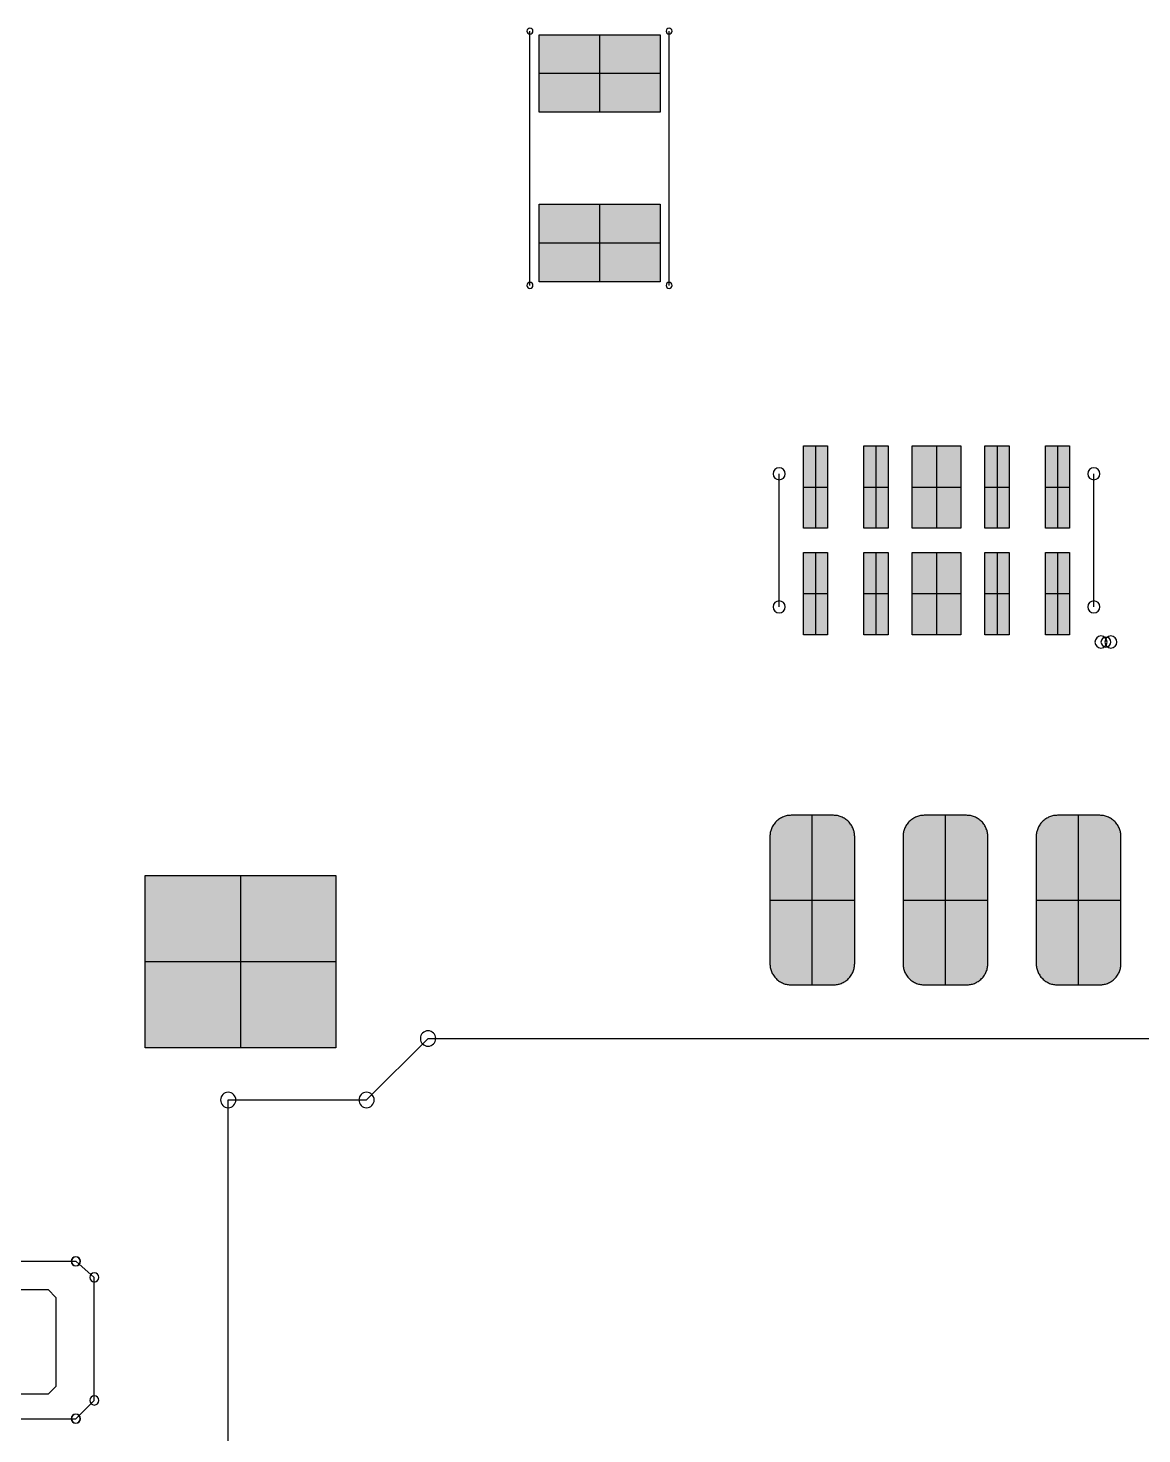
# Model space of a CAD drawing. Header units: millimetres. Extents: x -0.1 to 90.1, y -0.1 to 60.1.
# Drawn here: x 29.62 to 38.82, y 11.09 to 22.7 of the extents above; entities that cross this region are included whole.
import ezdxf

# ---------------------------------------------------------------- set-up
doc = ezdxf.new("R2010")
doc.units = ezdxf.units.MM
doc.layers.get('0').update_dxf_attribs({"color": 18, "true_color": 0x000000})
doc.layers.add('Bottom Overlay', color=54, linetype='Continuous', true_color=0x999900)
doc.layers.add('Bottom Paste', color=16, linetype='Continuous', true_color=0x7f0000)

# ---------------------------------------------------------------- blocks, each defined once
blk = doc.blocks.new('SD_CARD_TF_B_411')
at = {"layer": 'Bottom Paste', "true_color": 0x7f0000}
for points in [[(0.175, -0.7), (0.181, -0.7), (0.187, -0.7), (0.193, -0.699), (0.199, -0.698), (0.205, -0.697), (0.211, -0.696), (0.216, -0.695), (0.222, -0.694), (0.228, -0.692), (0.234, -0.69), (0.239, -0.688), (0.245, -0.686), (0.25, -0.683), (0.256, -0.68), (0.261, -0.678), (0.266, -0.675), (0.271, -0.671), (0.276, -0.668), (0.281, -0.664), (0.285, -0.661), (0.29, -0.657), (0.294, -0.653), (0.299, -0.649), (0.303, -0.644), (0.307, -0.64), (0.311, -0.635), (0.314, -0.631), (0.318, -0.626), (0.321, -0.621), (0.325, -0.616), (0.328, -0.611), (0.33, -0.606), (0.333, -0.6), (0.336, -0.595), (0.338, -0.589), (0.34, -0.584), (0.342, -0.578), (0.344, -0.572), (0.345, -0.566), (0.346, -0.561), (0.347, -0.555), (0.348, -0.549), (0.349, -0.543), (0.35, -0.537), (0.35, -0.531), (0.35, -0.525), (0.35, 0.525), (0.35, 0.531), (0.35, 0.537), (0.349, 0.543), (0.348, 0.549), (0.347, 0.555), (0.346, 0.561), (0.345, 0.566), (0.344, 0.572), (0.342, 0.578), (0.34, 0.584), (0.338, 0.589), (0.336, 0.595), (0.333, 0.6), (0.33, 0.606), (0.328, 0.611), (0.325, 0.616), (0.321, 0.621), (0.318, 0.626), (0.314, 0.631), (0.311, 0.635), (0.307, 0.64), (0.303, 0.644), (0.299, 0.649), (0.294, 0.653), (0.29, 0.657), (0.285, 0.661), (0.281, 0.664), (0.276, 0.668), (0.271, 0.671), (0.266, 0.675), (0.261, 0.678), (0.256, 0.68), (0.25, 0.683), (0.245, 0.686), (0.239, 0.688), (0.234, 0.69), (0.228, 0.692), (0.222, 0.694), (0.216, 0.695), (0.211, 0.696), (0.205, 0.697), (0.199, 0.698), (0.193, 0.699), (0.187, 0.7), (0.181, 0.7), (0.175, 0.7), (-0.175, 0.7), (-0.181, 0.7), (-0.187, 0.7), (-0.193, 0.699), (-0.199, 0.698), (-0.205, 0.697), (-0.211, 0.696), (-0.216, 0.695), (-0.222, 0.694), (-0.228, 0.692), (-0.234, 0.69), (-0.239, 0.688), (-0.245, 0.686), (-0.25, 0.683), (-0.256, 0.68), (-0.261, 0.678), (-0.266, 0.675), (-0.271, 0.671), (-0.276, 0.668), (-0.281, 0.664), (-0.285, 0.661), (-0.29, 0.657), (-0.294, 0.653), (-0.299, 0.649), (-0.303, 0.644), (-0.307, 0.64), (-0.311, 0.635), (-0.314, 0.631), (-0.318, 0.626), (-0.321, 0.621), (-0.325, 0.616), (-0.328, 0.611), (-0.33, 0.606), (-0.333, 0.6), (-0.336, 0.595), (-0.338, 0.589), (-0.34, 0.584), (-0.342, 0.578), (-0.344, 0.572), (-0.345, 0.566), (-0.346, 0.561), (-0.347, 0.555), (-0.348, 0.549), (-0.349, 0.543), (-0.35, 0.537), (-0.35, 0.531), (-0.35, 0.525), (-0.35, -0.525), (-0.35, -0.531), (-0.35, -0.537), (-0.349, -0.543), (-0.348, -0.549), (-0.347, -0.555), (-0.346, -0.561), (-0.345, -0.566), (-0.344, -0.572), (-0.342, -0.578), (-0.34, -0.584), (-0.338, -0.589), (-0.336, -0.595), (-0.333, -0.6), (-0.33, -0.606), (-0.328, -0.611), (-0.325, -0.616), (-0.321, -0.621), (-0.318, -0.626), (-0.314, -0.631), (-0.311, -0.635), (-0.307, -0.64), (-0.303, -0.644), (-0.299, -0.649), (-0.294, -0.653), (-0.29, -0.657), (-0.285, -0.661), (-0.281, -0.664), (-0.276, -0.668), (-0.271, -0.671), (-0.266, -0.675), (-0.261, -0.678), (-0.256, -0.68), (-0.25, -0.683), (-0.245, -0.686), (-0.239, -0.688), (-0.234, -0.69), (-0.228, -0.692), (-0.222, -0.694), (-0.216, -0.695), (-0.211, -0.696), (-0.205, -0.697), (-0.199, -0.698), (-0.193, -0.699), (-0.187, -0.7), (-0.181, -0.7), (-0.175, -0.7)], [(1.275, -0.7), (1.281, -0.7), (1.287, -0.7), (1.293, -0.699), (1.299, -0.698), (1.305, -0.697), (1.311, -0.696), (1.316, -0.695), (1.322, -0.694), (1.328, -0.692), (1.334, -0.69), (1.339, -0.688), (1.345, -0.686), (1.35, -0.683), (1.356, -0.68), (1.361, -0.678), (1.366, -0.675), (1.371, -0.671), (1.376, -0.668), (1.381, -0.664), (1.385, -0.661), (1.39, -0.657), (1.394, -0.653), (1.399, -0.649), (1.403, -0.644), (1.407, -0.64), (1.411, -0.635), (1.414, -0.631), (1.418, -0.626), (1.421, -0.621), (1.425, -0.616), (1.428, -0.611), (1.43, -0.606), (1.433, -0.6), (1.436, -0.595), (1.438, -0.589), (1.44, -0.584), (1.442, -0.578), (1.444, -0.572), (1.445, -0.566), (1.446, -0.561), (1.447, -0.555), (1.448, -0.549), (1.449, -0.543), (1.45, -0.537), (1.45, -0.531), (1.45, -0.525), (1.45, 0.525), (1.45, 0.531), (1.45, 0.537), (1.449, 0.543), (1.448, 0.549), (1.447, 0.555), (1.446, 0.561), (1.445, 0.566), (1.444, 0.572), (1.442, 0.578), (1.44, 0.584), (1.438, 0.589), (1.436, 0.595), (1.433, 0.6), (1.43, 0.606), (1.428, 0.611), (1.425, 0.616), (1.421, 0.621), (1.418, 0.626), (1.414, 0.631), (1.411, 0.635), (1.407, 0.64), (1.403, 0.644), (1.399, 0.649), (1.394, 0.653), (1.39, 0.657), (1.385, 0.661), (1.381, 0.664), (1.376, 0.668), (1.371, 0.671), (1.366, 0.675), (1.361, 0.678), (1.356, 0.68), (1.35, 0.683), (1.345, 0.686), (1.339, 0.688), (1.334, 0.69), (1.328, 0.692), (1.322, 0.694), (1.316, 0.695), (1.311, 0.696), (1.305, 0.697), (1.299, 0.698), (1.293, 0.699), (1.287, 0.7), (1.281, 0.7), (1.275, 0.7), (0.925, 0.7), (0.919, 0.7), (0.913, 0.7), (0.907, 0.699), (0.901, 0.698), (0.895, 0.697), (0.889, 0.696), (0.884, 0.695), (0.878, 0.694), (0.872, 0.692), (0.866, 0.69), (0.861, 0.688), (0.855, 0.686), (0.85, 0.683), (0.845, 0.68), (0.839, 0.678), (0.834, 0.675), (0.829, 0.671), (0.824, 0.668), (0.819, 0.664), (0.815, 0.661), (0.81, 0.657), (0.806, 0.653), (0.801, 0.649), (0.797, 0.644), (0.793, 0.64), (0.789, 0.635), (0.786, 0.631), (0.782, 0.626), (0.779, 0.621), (0.775, 0.616), (0.772, 0.611), (0.77, 0.606), (0.767, 0.6), (0.765, 0.595), (0.762, 0.589), (0.76, 0.584), (0.758, 0.578), (0.757, 0.572), (0.755, 0.566), (0.754, 0.561), (0.753, 0.555), (0.752, 0.549), (0.751, 0.543), (0.75, 0.537), (0.75, 0.531), (0.75, 0.525), (0.75, -0.525), (0.75, -0.531), (0.75, -0.537), (0.751, -0.543), (0.752, -0.549), (0.753, -0.555), (0.754, -0.561), (0.755, -0.566), (0.757, -0.572), (0.758, -0.578), (0.76, -0.584), (0.762, -0.589), (0.765, -0.595), (0.767, -0.6), (0.77, -0.606), (0.772, -0.611), (0.775, -0.616), (0.779, -0.621), (0.782, -0.626), (0.786, -0.631), (0.789, -0.635), (0.793, -0.64), (0.797, -0.644), (0.801, -0.649), (0.806, -0.653), (0.81, -0.657), (0.815, -0.661), (0.819, -0.664), (0.824, -0.668), (0.829, -0.671), (0.834, -0.675), (0.839, -0.678), (0.845, -0.68), (0.85, -0.683), (0.855, -0.686), (0.861, -0.688), (0.866, -0.69), (0.872, -0.692), (0.878, -0.694), (0.884, -0.695), (0.889, -0.696), (0.895, -0.697), (0.901, -0.698), (0.907, -0.699), (0.913, -0.7), (0.919, -0.7), (0.925, -0.7)], [(2.375, -0.7), (2.381, -0.7), (2.387, -0.7), (2.393, -0.699), (2.399, -0.698), (2.405, -0.697), (2.411, -0.696), (2.416, -0.695), (2.422, -0.694), (2.428, -0.692), (2.434, -0.69), (2.439, -0.688), (2.445, -0.686), (2.45, -0.683), (2.456, -0.68), (2.461, -0.678), (2.466, -0.675), (2.471, -0.671), (2.476, -0.668), (2.481, -0.664), (2.485, -0.661), (2.49, -0.657), (2.494, -0.653), (2.499, -0.649), (2.503, -0.644), (2.507, -0.64), (2.511, -0.635), (2.514, -0.631), (2.518, -0.626), (2.521, -0.621), (2.525, -0.616), (2.528, -0.611), (2.53, -0.606), (2.533, -0.6), (2.536, -0.595), (2.538, -0.589), (2.54, -0.584), (2.542, -0.578), (2.544, -0.572), (2.545, -0.566), (2.546, -0.561), (2.547, -0.555), (2.548, -0.549), (2.549, -0.543), (2.55, -0.537), (2.55, -0.531), (2.55, -0.525), (2.55, 0.525), (2.55, 0.531), (2.55, 0.537), (2.549, 0.543), (2.548, 0.549), (2.547, 0.555), (2.546, 0.561), (2.545, 0.566), (2.544, 0.572), (2.542, 0.578), (2.54, 0.584), (2.538, 0.589), (2.536, 0.595), (2.533, 0.6), (2.53, 0.606), (2.528, 0.611), (2.525, 0.616), (2.521, 0.621), (2.518, 0.626), (2.514, 0.631), (2.511, 0.635), (2.507, 0.64), (2.503, 0.644), (2.499, 0.649), (2.494, 0.653), (2.49, 0.657), (2.485, 0.661), (2.481, 0.664), (2.476, 0.668), (2.471, 0.671), (2.466, 0.675), (2.461, 0.678), (2.456, 0.68), (2.45, 0.683), (2.445, 0.686), (2.439, 0.688), (2.434, 0.69), (2.428, 0.692), (2.422, 0.694), (2.416, 0.695), (2.411, 0.696), (2.405, 0.697), (2.399, 0.698), (2.393, 0.699), (2.387, 0.7), (2.381, 0.7), (2.375, 0.7), (2.025, 0.7), (2.019, 0.7), (2.013, 0.7), (2.007, 0.699), (2.001, 0.698), (1.995, 0.697), (1.989, 0.696), (1.984, 0.695), (1.978, 0.694), (1.972, 0.692), (1.966, 0.69), (1.961, 0.688), (1.955, 0.686), (1.95, 0.683), (1.944, 0.68), (1.939, 0.678), (1.934, 0.675), (1.929, 0.671), (1.924, 0.668), (1.919, 0.664), (1.915, 0.661), (1.91, 0.657), (1.906, 0.653), (1.901, 0.649), (1.897, 0.644), (1.893, 0.64), (1.889, 0.635), (1.886, 0.631), (1.882, 0.626), (1.879, 0.621), (1.875, 0.616), (1.872, 0.611), (1.87, 0.606), (1.867, 0.6), (1.864, 0.595), (1.862, 0.589), (1.86, 0.584), (1.858, 0.578), (1.856, 0.572), (1.855, 0.566), (1.854, 0.561), (1.853, 0.555), (1.852, 0.549), (1.851, 0.543), (1.85, 0.537), (1.85, 0.531), (1.85, 0.525), (1.85, -0.525), (1.85, -0.531), (1.85, -0.537), (1.851, -0.543), (1.852, -0.549), (1.853, -0.555), (1.854, -0.561), (1.855, -0.566), (1.856, -0.572), (1.858, -0.578), (1.86, -0.584), (1.862, -0.589), (1.864, -0.595), (1.867, -0.6), (1.87, -0.606), (1.872, -0.611), (1.875, -0.616), (1.879, -0.621), (1.882, -0.626), (1.886, -0.631), (1.889, -0.635), (1.893, -0.64), (1.897, -0.644), (1.901, -0.649), (1.906, -0.653), (1.91, -0.657), (1.915, -0.661), (1.919, -0.664), (1.924, -0.668), (1.929, -0.671), (1.934, -0.675), (1.939, -0.678), (1.944, -0.68), (1.95, -0.683), (1.955, -0.686), (1.961, -0.688), (1.966, -0.69), (1.972, -0.692), (1.978, -0.694), (1.984, -0.695), (1.989, -0.696), (1.995, -0.697), (2.001, -0.698), (2.007, -0.699), (2.013, -0.7), (2.019, -0.7), (2.025, -0.7)], [(-3.937, -1.219), (-5.512, -1.219), (-5.512, 0.203), (-3.937, 0.203)]]:
    blk.add_hatch(color=16, dxfattribs=at).paths.add_polyline_path(points, flags=0)
at = {"layer": 'Bottom Overlay'}
for points in [[(-3.683, -1.651), (-3.175, -1.143)], [(-3.175, -1.143), (9.144, -1.143)], [(-4.826, -1.651), (-3.683, -1.651)], [(-4.826, -14.503), (-4.826, -1.651)]]:
    blk.add_lwpolyline(points, dxfattribs=at)
for centre, start, end in [((-3.175, -1.143), 0, 180), ((-3.175, -1.143), 0, 180), ((-3.175, -1.143), 180, 0), ((-3.175, -1.143), 180, 0), ((-4.826, -1.651), 0, 180), ((-4.826, -1.651), 0, 180), ((-3.683, -1.651), 0, 180), ((-3.683, -1.651), 0, 180), ((-4.826, -1.651), 180, 0), ((-4.826, -1.651), 180, 0), ((-3.683, -1.651), 180, 0), ((-3.683, -1.651), 180, 0)]:
    blk.add_arc(centre, 0.0635, start, end, dxfattribs=at)
at = {"layer": 'Bottom Paste', "color": 16, "true_color": 0x7f0000}
for p, q in [((0, -0.7), (0, 0.7)), ((1.1, -0.7), (1.1, 0.7)), ((2.2, -0.7), (2.2, 0.7)), ((-4.724, 0.203), (-4.724, -1.219)), ((-0.35, 0), (0.35, 0)), ((0.75, 0), (1.45, 0)), ((1.85, 0), (2.55, 0)), ((-5.512, -0.508), (-3.937, -0.508))]:
    blk.add_line(p, q, dxfattribs=at)
for points in [[(-0.175, 0.7), (-0.35, 0.7), (-0.35, 0.525)], [(0.35, 0.525), (0.35, 0.7), (0.175, 0.7)], [(0.925, 0.7), (0.75, 0.7), (0.75, 0.525)], [(1.45, 0.525), (1.45, 0.7), (1.275, 0.7)], [(2.025, 0.7), (1.85, 0.7), (1.85, 0.525)], [(2.55, 0.525), (2.55, 0.7), (2.375, 0.7)], [(-0.35, -0.525), (-0.35, -0.7), (-0.175, -0.7)], [(0.175, -0.7), (0.35, -0.7), (0.35, -0.525)], [(0.75, -0.525), (0.75, -0.7), (0.925, -0.7)], [(1.275, -0.7), (1.45, -0.7), (1.45, -0.525)], [(1.85, -0.525), (1.85, -0.7), (2.025, -0.7)], [(2.375, -0.7), (2.55, -0.7), (2.55, -0.525)]]:
    blk.add_rational_spline(points, [1, 0.707106781187, 1], degree=2, dxfattribs=at)
for points in [[(0.175, 0.7), (0, 0.7), (-0.175, 0.7)], [(1.275, 0.7), (1.1, 0.7), (0.925, 0.7)], [(2.375, 0.7), (2.2, 0.7), (2.025, 0.7)], [(-0.35, 0.525), (-0.35, 0), (-0.35, -0.525)], [(0.35, -0.525), (0.35, 0), (0.35, 0.525)], [(0.75, 0.525), (0.75, 0), (0.75, -0.525)], [(1.45, -0.525), (1.45, 0), (1.45, 0.525)], [(1.85, 0.525), (1.85, 0), (1.85, -0.525)], [(2.55, -0.525), (2.55, 0), (2.55, 0.525)], [(-5.512, -1.219), (-5.512, -0.508), (-5.512, 0.203)], [(-5.512, 0.203), (-4.724, 0.203), (-3.937, 0.203)], [(-3.937, 0.203), (-3.937, -0.508), (-3.937, -1.219)], [(-0.175, -0.7), (0, -0.7), (0.175, -0.7)], [(0.925, -0.7), (1.1, -0.7), (1.275, -0.7)], [(2.025, -0.7), (2.2, -0.7), (2.375, -0.7)], [(-3.937, -1.219), (-4.724, -1.219), (-5.512, -1.219)]]:
    blk.add_open_spline(points, degree=2, dxfattribs=at)
blk = doc.blocks.new('L0603_B_285')
at = {"layer": 'Bottom Overlay'}
for points in [[(-1.424, 0.499), (-1.27, 0.651)], [(-1.272, 0.65), (-0.51, 0.65)], [(0.51, 0.65), (1.272, 0.65)], [(1.27, 0.65), (1.424, 0.517)], [(-1.424, -0.517), (-1.424, 0.499)], [(1.424, -0.499), (1.424, 0.517)], [(-1.424, -0.517), (-1.27, -0.65)], [(1.27, -0.65), (1.424, -0.499)], [(-1.272, -0.65), (-0.51, -0.65)], [(0.51, -0.65), (1.272, -0.65)]]:
    blk.add_lwpolyline(points, dxfattribs=at)
for centre, radius, start, end in [((-1.272, 0.65), 0.038, 0, 180), ((-1.272, 0.65), 0.038, 180, 0), ((-1.27, 0.651), 0.0381, 0, 180), ((-1.27, 0.651), 0.0381, 180, 0), ((-0.51, 0.65), 0.038, 0, 180), ((-0.51, 0.65), 0.038, 180, 0), ((0.51, 0.65), 0.038, 0, 180), ((0.51, 0.65), 0.038, 180, 0), ((1.27, 0.65), 0.0381, 0, 180), ((1.27, 0.65), 0.0381, 180, 0), ((1.272, 0.65), 0.038, 0, 180), ((1.272, 0.65), 0.038, 180, 0), ((-1.424, 0.499), 0.0381, 0, 180), ((-1.424, 0.499), 0.0381, 0, 180), ((-1.424, 0.499), 0.0381, 180, 0), ((-1.424, 0.499), 0.0381, 180, 0), ((1.424, 0.517), 0.0381, 0, 180), ((1.424, 0.517), 0.0381, 0, 180), ((1.424, 0.517), 0.0381, 180, 0), ((1.424, 0.517), 0.0381, 180, 0), ((1.424, -0.499), 0.0381, 0, 180), ((1.424, -0.499), 0.0381, 0, 180), ((-1.424, -0.517), 0.0381, 0, 180), ((-1.424, -0.517), 0.0381, 0, 180), ((-1.424, -0.517), 0.0381, 180, 0), ((-1.424, -0.517), 0.0381, 180, 0), ((1.424, -0.499), 0.0381, 180, 0), ((1.424, -0.499), 0.0381, 180, 0), ((-1.272, -0.65), 0.038, 0, 180), ((-1.272, -0.65), 0.038, 180, 0), ((-1.27, -0.65), 0.0381, 0, 180), ((-1.27, -0.65), 0.0381, 180, 0), ((-0.51, -0.65), 0.038, 0, 180), ((-0.51, -0.65), 0.038, 180, 0), ((0.51, -0.65), 0.038, 0, 180), ((0.51, -0.65), 0.038, 180, 0), ((1.27, -0.65), 0.0381, 0, 180), ((1.27, -0.65), 0.0381, 180, 0), ((1.272, -0.65), 0.038, 0, 180), ((1.272, -0.65), 0.038, 180, 0)]:
    blk.add_arc(centre, radius, start, end, dxfattribs=at)
at = {"layer": 'Bottom Paste'}
for p, q in [((-1.029, 0.427), (-1.093, 0.363)), ((-1.093, 0.363), (-1.093, -0.373)), ((-0.526, 0.427), (-1.029, 0.427)), ((-0.252, 0.134), (-0.526, 0.427)), ((0.264, 0.122), (0.538, 0.416)), ((0.538, 0.416), (1.042, 0.416)), ((1.042, 0.416), (1.106, 0.352)), ((1.106, 0.352), (1.106, -0.384)), ((-0.252, -0.143), (-0.252, 0.134)), ((0.264, -0.154), (0.264, 0.122)), ((-0.526, -0.437), (-0.252, -0.143)), ((0.538, -0.448), (0.264, -0.154)), ((-1.093, -0.373), (-1.029, -0.437)), ((-1.029, -0.437), (-0.526, -0.437)), ((1.042, -0.448), (0.538, -0.448)), ((1.106, -0.384), (1.042, -0.448))]:
    blk.add_line(p, q, dxfattribs=at)
blk = doc.blocks.new('R0603_B_102')
at = {"layer": 'Bottom Paste', "true_color": 0x7f0000}
for points in [[(-0.38, 0.5), (-0.38, -0.5), (-1.02, -0.5), (-1.02, 0.5)], [(1.02, 0.5), (1.02, -0.5), (0.38, -0.5), (0.38, 0.5)]]:
    blk.add_hatch(color=16, dxfattribs=at).paths.add_polyline_path(points, flags=0)
at = {"layer": 'Bottom Overlay'}
for points in [[(1.05, 0.575), (-1.05, 0.575)], [(1.05, -0.575), (-1.05, -0.575)]]:
    blk.add_lwpolyline(points, dxfattribs=at)
for centre, start, end in [((-1.05, 0.575), 0, 180), ((1.05, 0.575), 0, 180), ((-1.05, 0.575), 180, 0), ((1.05, 0.575), 180, 0), ((-1.05, -0.575), 0, 180), ((-1.05, -0.575), 180, 0), ((1.05, -0.575), 0, 180), ((1.05, -0.575), 180, 0)]:
    blk.add_arc(centre, 0.025, start, end, dxfattribs=at)
at = {"layer": 'Bottom Paste', "color": 16, "true_color": 0x7f0000}
for p, q in [((-0.7, 0.5), (-0.7, -0.5)), ((0.7, 0.5), (0.7, -0.5)), ((-1.02, 0), (-0.38, 0)), ((0.38, 0), (1.02, 0))]:
    blk.add_line(p, q, dxfattribs=at)
for points in [[(-1.02, -0.5), (-1.02, 0), (-1.02, 0.5)], [(-1.02, 0.5), (-0.7, 0.5), (-0.38, 0.5)], [(-0.38, 0.5), (-0.38, 0), (-0.38, -0.5)], [(0.38, -0.5), (0.38, 0), (0.38, 0.5)], [(0.38, 0.5), (0.7, 0.5), (1.02, 0.5)], [(1.02, 0.5), (1.02, 0), (1.02, -0.5)], [(-0.38, -0.5), (-0.7, -0.5), (-1.02, -0.5)], [(1.02, -0.5), (0.7, -0.5), (0.38, -0.5)]]:
    blk.add_open_spline(points, degree=2, dxfattribs=at)
blk = doc.blocks.new('SLP2510P8_L2_5_W1_0_P0_50_BL_B_40')
at = {"layer": 'Bottom Paste', "true_color": 0x7f0000}
for points in [[(-1.1, 0.78), (-0.9, 0.78), (-0.9, 0.1), (-1.1, 0.1)], [(-0.6, 0.78), (-0.4, 0.78), (-0.4, 0.1), (-0.6, 0.1)], [(-0.2, 0.78), (0.2, 0.78), (0.2, 0.1), (-0.2, 0.1)], [(0.4, 0.78), (0.6, 0.78), (0.6, 0.1), (0.4, 0.1)], [(0.9, 0.78), (1.1, 0.78), (1.1, 0.1), (0.9, 0.1)], [(-1.1, -0.1), (-0.9, -0.1), (-0.9, -0.78), (-1.1, -0.78)], [(-0.6, -0.1), (-0.4, -0.1), (-0.4, -0.78), (-0.6, -0.78)], [(-0.2, -0.1), (0.2, -0.1), (0.2, -0.78), (-0.2, -0.78)], [(0.4, -0.1), (0.6, -0.1), (0.6, -0.78), (0.4, -0.78)], [(0.9, -0.1), (1.1, -0.1), (1.1, -0.78), (0.9, -0.78)]]:
    blk.add_hatch(color=16, dxfattribs=at).paths.add_polyline_path(points, flags=0)
at = {"layer": 'Bottom Overlay'}
for points in [[(-1.3, 0.55), (-1.3, -0.55)], [(1.3, 0.55), (1.3, -0.55)]]:
    blk.add_lwpolyline(points, dxfattribs=at)
for centre, radius, start, end in [((-1.441, 0.84), 0.05, 0, 180), ((-1.441, 0.84), 0.05, 180, 0), ((-1.4, 0.84), 0.0411, 0, 180), ((-1.4, 0.84), 0.0411, 180, 0), ((-1.359, 0.84), 0.05, 0, 180), ((-1.359, 0.84), 0.05, 180, 0), ((-1.3, 0.55), 0.05, 0, 180), ((1.3, 0.55), 0.05, 0, 180), ((-1.3, 0.55), 0.05, 180, 0), ((1.3, 0.55), 0.05, 180, 0), ((-1.3, -0.55), 0.05, 0, 180), ((-1.3, -0.55), 0.05, 180, 0), ((1.3, -0.55), 0.05, 0, 180), ((1.3, -0.55), 0.05, 180, 0)]:
    blk.add_arc(centre, radius, start, end, dxfattribs=at)
at = {"layer": 'Bottom Paste', "color": 16, "true_color": 0x7f0000}
for p, q in [((-1, 0.1), (-1, 0.78)), ((-0.5, 0.1), (-0.5, 0.78)), ((0, 0.1), (0, 0.78)), ((0.5, 0.1), (0.5, 0.78)), ((1, 0.1), (1, 0.78)), ((-0.9, 0.44), (-1.1, 0.44)), ((-0.4, 0.44), (-0.6, 0.44)), ((0.2, 0.44), (-0.2, 0.44)), ((0.6, 0.44), (0.4, 0.44)), ((1.1, 0.44), (0.9, 0.44)), ((-1, -0.78), (-1, -0.1)), ((-0.5, -0.78), (-0.5, -0.1)), ((0, -0.78), (0, -0.1)), ((0.5, -0.78), (0.5, -0.1)), ((1, -0.78), (1, -0.1)), ((-0.9, -0.44), (-1.1, -0.44)), ((-0.4, -0.44), (-0.6, -0.44)), ((0.2, -0.44), (-0.2, -0.44)), ((0.6, -0.44), (0.4, -0.44)), ((1.1, -0.44), (0.9, -0.44))]:
    blk.add_line(p, q, dxfattribs=at)
for points in [[(-1.1, 0.78), (-1, 0.78), (-0.9, 0.78)], [(-1.1, 0.1), (-1.1, 0.44), (-1.1, 0.78)], [(-0.9, 0.78), (-0.9, 0.44), (-0.9, 0.1)], [(-0.6, 0.78), (-0.5, 0.78), (-0.4, 0.78)], [(-0.6, 0.1), (-0.6, 0.44), (-0.6, 0.78)], [(-0.4, 0.78), (-0.4, 0.44), (-0.4, 0.1)], [(-0.2, 0.78), (0, 0.78), (0.2, 0.78)], [(-0.2, 0.1), (-0.2, 0.44), (-0.2, 0.78)], [(0.2, 0.78), (0.2, 0.44), (0.2, 0.1)], [(0.4, 0.78), (0.5, 0.78), (0.6, 0.78)], [(0.4, 0.1), (0.4, 0.44), (0.4, 0.78)], [(0.6, 0.78), (0.6, 0.44), (0.6, 0.1)], [(0.9, 0.78), (1, 0.78), (1.1, 0.78)], [(0.9, 0.1), (0.9, 0.44), (0.9, 0.78)], [(1.1, 0.78), (1.1, 0.44), (1.1, 0.1)], [(-0.9, 0.1), (-1, 0.1), (-1.1, 0.1)], [(-0.4, 0.1), (-0.5, 0.1), (-0.6, 0.1)], [(0.2, 0.1), (0, 0.1), (-0.2, 0.1)], [(0.6, 0.1), (0.5, 0.1), (0.4, 0.1)], [(1.1, 0.1), (1, 0.1), (0.9, 0.1)], [(-1.1, -0.1), (-1, -0.1), (-0.9, -0.1)], [(-1.1, -0.78), (-1.1, -0.44), (-1.1, -0.1)], [(-0.9, -0.1), (-0.9, -0.44), (-0.9, -0.78)], [(-0.6, -0.1), (-0.5, -0.1), (-0.4, -0.1)], [(-0.6, -0.78), (-0.6, -0.44), (-0.6, -0.1)], [(-0.4, -0.1), (-0.4, -0.44), (-0.4, -0.78)], [(-0.2, -0.1), (0, -0.1), (0.2, -0.1)], [(-0.2, -0.78), (-0.2, -0.44), (-0.2, -0.1)], [(0.2, -0.1), (0.2, -0.44), (0.2, -0.78)], [(0.4, -0.1), (0.5, -0.1), (0.6, -0.1)], [(0.4, -0.78), (0.4, -0.44), (0.4, -0.1)], [(0.6, -0.1), (0.6, -0.44), (0.6, -0.78)], [(0.9, -0.1), (1, -0.1), (1.1, -0.1)], [(0.9, -0.78), (0.9, -0.44), (0.9, -0.1)], [(1.1, -0.1), (1.1, -0.44), (1.1, -0.78)], [(-0.9, -0.78), (-1, -0.78), (-1.1, -0.78)], [(-0.4, -0.78), (-0.5, -0.78), (-0.6, -0.78)], [(0.2, -0.78), (0, -0.78), (-0.2, -0.78)], [(0.6, -0.78), (0.5, -0.78), (0.4, -0.78)], [(1.1, -0.78), (1, -0.78), (0.9, -0.78)]]:
    blk.add_open_spline(points, degree=2, dxfattribs=at)

msp = doc.modelspace()

# ---------------------------------------------------------------- block references
for name, p, rotation in [('R0603_B_102', (34.342, 21.626), 270), ('SLP2510P8_L2_5_W1_0_P0_50_BL_B_40', (37.126, 18.471), 180)]:
    msp.add_blockref(name, p, dxfattribs=dict(rotation=rotation))
for name, p in [('SD_CARD_TF_B_411', (36.1, 15.5)), ('L0603_B_285', (28.744, 11.867))]:
    msp.add_blockref(name, p)

doc.saveas('drawing.dxf')
